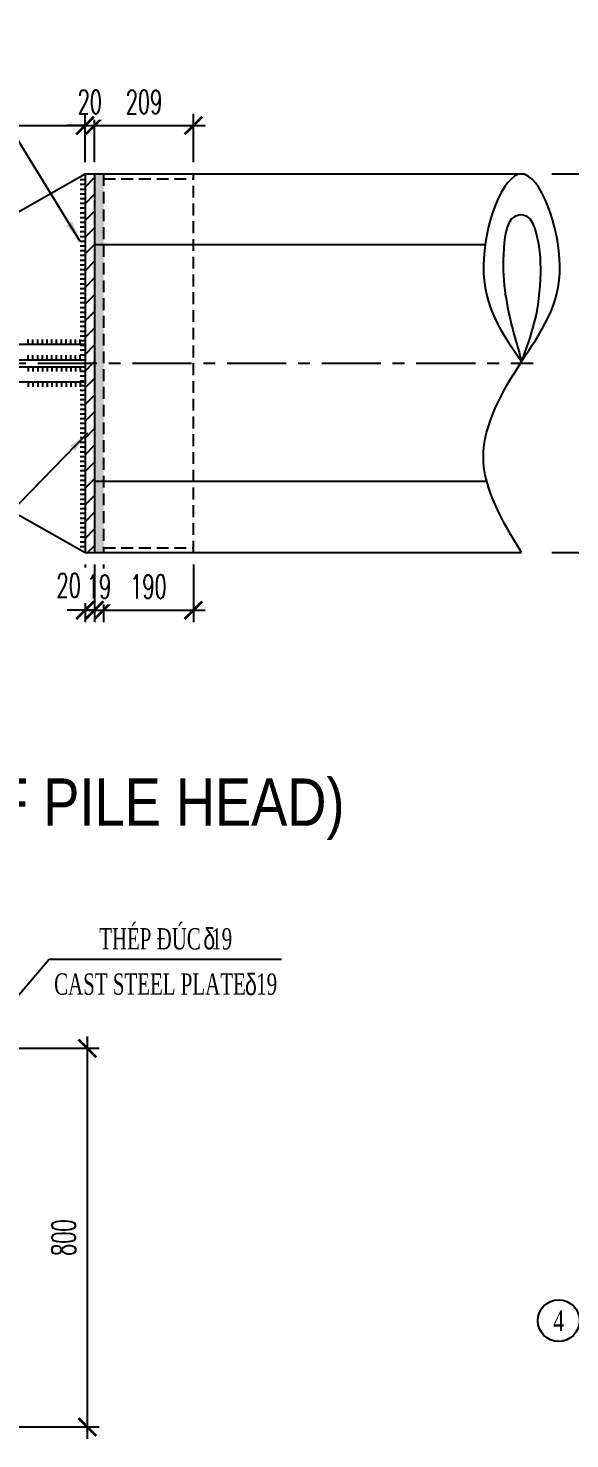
# Model space of a CAD drawing. Extents: x -687 to 808890, y -259 to 107959.
# Drawn here: x 770034 to 771179, y 73824 to 76804 of the extents above; entities that cross this region are included whole.
import ezdxf
from ezdxf.enums import TextEntityAlignment as Align

# ---------------------------------------------------------------- set-up
doc = ezdxf.new("R2010")
doc.units = 0
doc.header["$MEASUREMENT"] = 0
doc.header["$PDMODE"] = 3
doc.linetypes.add('CENTER', pattern=[2, 1.25, -0.25, 0.25, -0.25])
doc.linetypes.add('HIDDEN', pattern=[0.375, 0.25, -0.125])
doc.layers.get('0').update_dxf_attribs({"color": 3, "linetype": 'CONTINUOUS'})
doc.layers.get('DEFPOINTS').update_dxf_attribs({"linetype": 'CONTINUOUS'})
for name, color, linetype in [('Han', 7, 'CONTINUOUS'), ('Hatch', 5, 'CONTINUOUS'), ('Hidden', 4, 'HIDDEN'), ('Kich thuoc', 4, 'CONTINUOUS'), ('KTHUOC', 2, 'CONTINUOUS'), ('Net vang', 2, 'CONTINUOUS'), ('Text', 3, 'CONTINUOUS'), ('Thep dai', 6, 'CONTINUOUS'), ('Tim', 8, 'CENTER')]:
    doc.layers.add(name, color=color, linetype=linetype)
doc.styles.add('Kichthuoc', font='romans.shx', dxfattribs={"width": 0.6})
doc.styles.get("Standard").update_dxf_attribs({"font": 'vntimeh.shx', "width": 0.65})
doc.styles.add('SYMBOL', font='greeks.shx', dxfattribs={"width": 0.8})
doc.styles.add('Ten', font='VHARIALN.TTF')
doc.dimstyles.new('Dim 250', dxfattribs={"dimscale": 250, "dimtxt": 0.2, "dimasz": 0.15, "dimexe": 0.1, "dimexo": 0.1, "dimgap": 0.1, "dimtad": 1, "dimdec": 0, "dimlfac": -1, "dimzin": 0, "dimdsep": 46, "dimtxsty": 'Kichthuoc', "dimblk": 'ARCHTICK', "dimcen": 0.1, "dimdle": 0.1, "dimclrd": 4, "dimclre": 4, "dimclrt": 3, "dimadec": 0, "dimazin": 0, "dimtfac": 1, "dimtdec": 0, "dimtix": 1, "dimtmove": 2, "dimatfit": 3, "dimfxl": 1, "dimtfill": 1, "dimtolj": 1, "dimtzin": 0, "dimarcsym": 0})
doc.dimstyles.new('Le 250', dxfattribs={"dimscale": 250, "dimtxt": 0.22, "dimasz": 0.18, "dimexe": 0.1, "dimexo": 0.2, "dimgap": 0.1, "dimtad": 1, "dimdec": 0, "dimzin": 0, "dimdsep": 46, "dimtxsty": 'Kichthuoc', "dimblk": 'ARCHTICK', "dimcen": 0, "dimdle": 0.1, "dimclrd": 2, "dimclre": 2, "dimclrt": 256, "dimadec": 0, "dimazin": 0, "dimtfac": 1, "dimtdec": 0, "dimtix": 1, "dimtmove": 2, "dimatfit": 3, "dimfxl": 1, "dimtolj": 1, "dimtzin": 0, "dimarcsym": 0})
pattern_1 = [(45, (1262.832, -27990.126), (-17.6776695, 17.6776695), [])]

# ---------------------------------------------------------------- blocks, each defined once
blk = doc.blocks.new('_ArchTick')
at = {"color": 0, "linetype": 'ByBlock', "const_width": 0.15}
blk.add_lwpolyline([(-0.5, -0.5), (0.5, 0.5)], dxfattribs=at)
blk = doc.blocks.new('*D161')
at = {"layer": 'DEFPOINTS', "color": 0}
for p in [(769884.4, 74649.2), (769884.4, 73849.2), (770159.4, 73849.2)]:
    blk.add_point(p, dxfattribs=at)
at = {"layer": 'Kich thuoc', "color": 4, "lineweight": -2}
for p, q in [((770159.4, 74674.2), (770159.4, 73824.2)), ((769909.4, 74649.2), (770184.4, 74649.2)), ((769909.4, 73849.2), (770184.4, 73849.2))]:
    blk.add_line(p, q, dxfattribs=at)
at = {"layer": 'Kich thuoc', "color": 4, "lineweight": -2, "xscale": 37.5, "yscale": 37.5, "zscale": 37.5}
for p, rotation in [((770159.4, 74649.2), 90), ((770159.4, 73849.2), 270)]:
    blk.add_blockref('_ArchTick', p, dxfattribs=dict(at, rotation=rotation))
at = {"layer": 'Kich thuoc', "color": 3, "insert": (770109.4, 74249.2), "char_height": 50, "attachment_point": 5, "rotation": 90, "style": 'Kichthuoc', "bg_fill": 3, "box_fill_scale": 1.25, "bg_fill_color": 256, "bg_fill_true_color": 13158600, "bg_fill_transparency": 11732736}
blk.add_mtext('\\A1;800', dxfattribs=at)
blk = doc.blocks.new('*D184')
at = {"layer": 'DEFPOINTS', "color": 0}
for p in [(771116, 76496.3), (771116, 75696.3), (771328.2, 75696.3)]:
    blk.add_point(p, dxfattribs=at)
at = {"layer": 'Kich thuoc', "color": 4, "lineweight": -2}
for p, q in [((771328.2, 76521.3), (771328.2, 75671.3)), ((771141, 76496.3), (771353.2, 76496.3)), ((771141, 75696.3), (771353.2, 75696.3))]:
    blk.add_line(p, q, dxfattribs=at)
at = {"layer": 'Kich thuoc', "color": 4, "lineweight": -2, "xscale": 37.5, "yscale": 37.5, "zscale": 37.5}
for p, rotation in [((771328.2, 76496.3), 90), ((771328.2, 75696.3), 270)]:
    blk.add_blockref('_ArchTick', p, dxfattribs=dict(at, rotation=rotation))
at = {"layer": 'Kich thuoc', "color": 3, "insert": (771278.2, 76096.3), "char_height": 50, "attachment_point": 5, "rotation": 90, "style": 'Kichthuoc', "bg_fill": 3, "box_fill_scale": 1.25, "bg_fill_color": 256, "bg_fill_true_color": 13158600, "bg_fill_transparency": 11732736}
blk.add_mtext('\\A1;800', dxfattribs=at)
blk = doc.blocks.new('*D185')
at = {"layer": 'DEFPOINTS', "color": 0}
for p in [(770383.6, 76598.6), (770174.6, 76496.3), (770383.6, 76496.3)]:
    blk.add_point(p, dxfattribs=at)
at = {"layer": 'Kich thuoc', "color": 4, "lineweight": -2}
for p, q in [((770174.6, 76521.3), (770174.6, 76623.6)), ((770383.6, 76521.3), (770383.6, 76623.6)), ((770149.6, 76598.6), (770408.6, 76598.6))]:
    blk.add_line(p, q, dxfattribs=at)
at = {"layer": 'Kich thuoc', "color": 4, "lineweight": -2, "xscale": 37.5, "yscale": 37.5, "zscale": 37.5, "rotation": 180}
blk.add_blockref('_ArchTick', (770174.6, 76598.6), dxfattribs=at)
at = {"layer": 'Kich thuoc', "color": 4, "lineweight": -2, "xscale": 37.5, "yscale": 37.5, "zscale": 37.5}
blk.add_blockref('_ArchTick', (770383.6, 76598.6), dxfattribs=at)
at = {"layer": 'Kich thuoc', "color": 3, "insert": (770279.1, 76648.6), "char_height": 50, "attachment_point": 5, "style": 'Kichthuoc', "bg_fill": 3, "box_fill_scale": 1.25, "bg_fill_color": 256, "bg_fill_true_color": 13158600, "bg_fill_transparency": 8275228}
blk.add_mtext('\\A1;209', dxfattribs=at)
blk = doc.blocks.new('*D186')
at = {"layer": 'DEFPOINTS', "color": 0}
for p in [(770193.6, 75696.3), (770383.6, 75696.3), (770383.6, 75574.7)]:
    blk.add_point(p, dxfattribs=at)
at = {"layer": 'Kich thuoc', "color": 4, "lineweight": -2}
for p, q in [((770193.6, 75671.3), (770193.6, 75549.7)), ((770383.6, 75671.3), (770383.6, 75549.7)), ((770168.6, 75574.7), (770408.6, 75574.7))]:
    blk.add_line(p, q, dxfattribs=at)
at = {"layer": 'Kich thuoc', "color": 4, "lineweight": -2, "xscale": 37.5, "yscale": 37.5, "zscale": 37.5, "rotation": 180}
blk.add_blockref('_ArchTick', (770193.6, 75574.7), dxfattribs=at)
at = {"layer": 'Kich thuoc', "color": 4, "lineweight": -2, "xscale": 37.5, "yscale": 37.5, "zscale": 37.5}
blk.add_blockref('_ArchTick', (770383.6, 75574.7), dxfattribs=at)
at = {"layer": 'Kich thuoc', "color": 3, "insert": (770288.6, 75624.7), "char_height": 50, "attachment_point": 5, "style": 'Kichthuoc', "bg_fill": 3, "box_fill_scale": 1.25, "bg_fill_color": 256, "bg_fill_true_color": 13158600, "bg_fill_transparency": 10998824}
blk.add_mtext('\\A1;190', dxfattribs=at)
blk = doc.blocks.new('*D187')
at = {"layer": 'DEFPOINTS', "color": 0}
for p in [(770174.6, 75696.3), (770193.6, 75696.3)]:
    blk.add_point(p, dxfattribs=at)
at = {"layer": 'Kich thuoc', "color": 4, "lineweight": -2}
for p, q in [((770174.6, 75671.3), (770174.6, 75549.7)), ((770193.6, 75671.3), (770193.6, 75549.7)), ((770174.6, 75574.7), (770137.1, 75574.7)), ((770174.6, 75574.7), (770193.6, 75574.7)), ((770193.6, 75574.7), (770231.1, 75574.7))]:
    blk.add_line(p, q, dxfattribs=at)
at = {"layer": 'Kich thuoc', "color": 4, "lineweight": -2, "xscale": 37.5, "yscale": 37.5, "zscale": 37.5}
blk.add_blockref('_ArchTick', (770174.6, 75574.7), dxfattribs=at)
at = {"layer": 'Kich thuoc', "color": 4, "lineweight": -2, "xscale": 37.5, "yscale": 37.5, "zscale": 37.5, "rotation": 180}
blk.add_blockref('_ArchTick', (770193.6, 75574.7), dxfattribs=at)
at = {"layer": 'Kich thuoc', "color": 3, "insert": (770184.1, 75624.7), "char_height": 50, "attachment_point": 5, "style": 'Kichthuoc', "bg_fill": 3, "box_fill_scale": 1.25, "bg_fill_color": 256, "bg_fill_true_color": 13158600, "bg_fill_transparency": 8766380}
blk.add_mtext('\\A1;19', dxfattribs=at)
at = {"layer": 'DEFPOINTS', "color": 0}
blk.add_point((770193.6, 75574.7), dxfattribs=at)
blk = doc.blocks.new('*D188')
at = {"layer": 'DEFPOINTS', "color": 0}
for p in [(770154.6, 75696.3), (770174.6, 75696.3), (770174.6, 75574.7)]:
    blk.add_point(p, dxfattribs=at)
at = {"layer": 'Kich thuoc', "color": 4, "lineweight": -2}
for p, q in [((770154.6, 75671.3), (770154.6, 75549.7)), ((770174.6, 75671.3), (770174.6, 75549.7)), ((770154.6, 75574.7), (770117.1, 75574.7)), ((770154.6, 75574.7), (770174.6, 75574.7)), ((770174.6, 75574.7), (770212.1, 75574.7))]:
    blk.add_line(p, q, dxfattribs=at)
at = {"layer": 'Kich thuoc', "color": 3, "insert": (770120, 75627.2), "char_height": 50, "attachment_point": 5, "style": 'Kichthuoc', "bg_fill": 3, "box_fill_scale": 1.25, "bg_fill_color": 256, "bg_fill_true_color": 13158600, "bg_fill_transparency": 8766380}
blk.add_mtext('\\A1;20', dxfattribs=at)
at = {"layer": 'Kich thuoc', "color": 4, "lineweight": -2, "xscale": 37.5, "yscale": 37.5, "zscale": 37.5}
blk.add_blockref('_ArchTick', (770154.6, 75574.7), dxfattribs=at)
at = {"layer": 'Kich thuoc', "color": 4, "lineweight": -2, "xscale": 37.5, "yscale": 37.5, "zscale": 37.5, "rotation": 180}
blk.add_blockref('_ArchTick', (770174.6, 75574.7), dxfattribs=at)
blk = doc.blocks.new('*D189')
at = {"layer": 'DEFPOINTS', "color": 0}
for p in [(770154.6, 76496.3), (770174.6, 76496.3)]:
    blk.add_point(p, dxfattribs=at)
at = {"layer": 'Kich thuoc', "color": 4, "lineweight": -2}
for p, q in [((770154.6, 76521.3), (770154.6, 76623.6)), ((770174.6, 76521.3), (770174.6, 76623.6)), ((770154.6, 76598.6), (770117.1, 76598.6)), ((770154.6, 76598.6), (770174.6, 76598.6)), ((770174.6, 76598.6), (770212.1, 76598.6))]:
    blk.add_line(p, q, dxfattribs=at)
at = {"layer": 'Kich thuoc', "color": 4, "lineweight": -2, "xscale": 37.5, "yscale": 37.5, "zscale": 37.5}
blk.add_blockref('_ArchTick', (770154.6, 76598.6), dxfattribs=at)
at = {"layer": 'Kich thuoc', "color": 4, "lineweight": -2, "xscale": 37.5, "yscale": 37.5, "zscale": 37.5, "rotation": 180}
blk.add_blockref('_ArchTick', (770174.6, 76598.6), dxfattribs=at)
at = {"layer": 'Kich thuoc', "color": 3, "insert": (770164.6, 76648.6), "char_height": 50, "attachment_point": 5, "style": 'Kichthuoc', "bg_fill": 3, "box_fill_scale": 1.25, "bg_fill_color": 256, "bg_fill_true_color": 13158600, "bg_fill_transparency": 2978032}
blk.add_mtext('\\A1;20', dxfattribs=at)
at = {"layer": 'DEFPOINTS', "color": 0}
blk.add_point((770174.6, 76598.6), dxfattribs=at)
blk = doc.blocks.new('*D176')
at = {"layer": 'DEFPOINTS', "color": 0}
for p in [(770154.6, 76598.6), (769554.6, 76496.3), (770154.6, 76496.3)]:
    blk.add_point(p, dxfattribs=at)
at = {"layer": 'Kich thuoc', "color": 4, "lineweight": -2}
for p, q in [((769554.6, 76521.3), (769554.6, 76623.6)), ((770154.6, 76521.3), (770154.6, 76623.6)), ((769529.6, 76598.6), (770179.6, 76598.6))]:
    blk.add_line(p, q, dxfattribs=at)
at = {"layer": 'Kich thuoc', "color": 4, "lineweight": -2, "xscale": 37.5, "yscale": 37.5, "zscale": 37.5, "rotation": 180}
blk.add_blockref('_ArchTick', (769554.6, 76598.6), dxfattribs=at)
at = {"layer": 'Kich thuoc', "color": 4, "lineweight": -2, "xscale": 37.5, "yscale": 37.5, "zscale": 37.5}
blk.add_blockref('_ArchTick', (770154.6, 76598.6), dxfattribs=at)
at = {"layer": 'Kich thuoc', "color": 3, "insert": (769854.6, 76648.6), "char_height": 50, "attachment_point": 5, "style": 'Kichthuoc', "bg_fill": 3, "box_fill_scale": 1.25, "bg_fill_color": 256, "bg_fill_true_color": 13158600, "bg_fill_transparency": 2852412}
blk.add_mtext('\\A1;600', dxfattribs=at)

msp = doc.modelspace()

# ---------------------------------------------------------------- linework, layer by layer
at = {"layer": 'Han'}
for p, q in [((770154.6, 76473.8), (770144.6, 76473.8)), ((770154.6, 76463.8), (770144.6, 76463.8)), ((770154.6, 76453.8), (770144.6, 76453.8)), ((770154.6, 76443.8), (770144.6, 76443.8)), ((770154.6, 76433.8), (770144.6, 76433.8)), ((770154.6, 76423.8), (770144.6, 76423.8)), ((770154.6, 76413.8), (770144.6, 76413.8)), ((770154.6, 76403.8), (770144.6, 76403.8)), ((770154.6, 76393.8), (770144.6, 76393.8)), ((770154.6, 76383.8), (770144.6, 76383.8)), ((770154.6, 76373.8), (770144.6, 76373.8)), ((770154.6, 76363.8), (770144.6, 76363.8)), ((770154.6, 76353.8), (770144.6, 76353.8)), ((770154.6, 76343.8), (770144.6, 76343.8)), ((770154.6, 76333.8), (770144.6, 76333.8)), ((770154.6, 76323.8), (770144.6, 76323.8)), ((770154.6, 76313.8), (770144.6, 76313.8)), ((770154.6, 76303.8), (770144.6, 76303.8)), ((770154.6, 76293.8), (770144.6, 76293.8)), ((770154.6, 76283.8), (770144.6, 76283.8)), ((770154.6, 76273.8), (770144.6, 76273.8)), ((770154.6, 76263.8), (770144.6, 76263.8)), ((770154.6, 76253.8), (770144.6, 76253.8)), ((770154.6, 76243.8), (770144.6, 76243.8)), ((770154.6, 76233.8), (770144.6, 76233.8)), ((770154.6, 76223.8), (770144.6, 76223.8)), ((770154.6, 76213.8), (770144.6, 76213.8)), ((770154.6, 76203.8), (770144.6, 76203.8)), ((770154.6, 76193.8), (770144.6, 76193.8)), ((770154.6, 76183.8), (770144.6, 76183.8)), ((770154.6, 76173.8), (770144.6, 76173.8)), ((770034.6, 76136.3), (770034.6, 76146.3)), ((770044.6, 76136.3), (770044.6, 76146.3)), ((770054.6, 76136.3), (770054.6, 76146.3)), ((770064.6, 76136.3), (770064.6, 76146.3)), ((770074.6, 76136.3), (770074.6, 76146.3)), ((770084.6, 76136.3), (770084.6, 76146.3)), ((770094.6, 76136.3), (770094.6, 76146.3)), ((770104.6, 76136.3), (770104.6, 76146.3)), ((770114.6, 76136.3), (770114.6, 76146.3)), ((770124.6, 76136.3), (770124.6, 76146.3)), ((770134.6, 76136.3), (770134.6, 76146.3)), ((770154.6, 76163.8), (770144.6, 76163.8)), ((770154.6, 76153.8), (770144.6, 76153.8)), ((770144.6, 76136.3), (770144.6, 76146.3)), ((770154.6, 76143.8), (770144.6, 76143.8)), ((770034.6, 76103.8), (770034.6, 76113.8)), ((770044.6, 76103.8), (770044.6, 76113.8)), ((770054.6, 76103.8), (770054.6, 76113.8)), ((770064.6, 76103.8), (770064.6, 76113.8)), ((770074.6, 76103.8), (770074.6, 76113.8)), ((770084.6, 76103.8), (770084.6, 76113.8)), ((770094.6, 76103.8), (770094.6, 76113.8)), ((770104.6, 76103.8), (770104.6, 76113.8)), ((770114.6, 76103.8), (770114.6, 76113.8)), ((770124.6, 76103.8), (770124.6, 76113.8)), ((770134.6, 76103.8), (770134.6, 76113.8)), ((770154.6, 76133.8), (770144.6, 76133.8)), ((770154.6, 76123.8), (770144.6, 76123.8)), ((770154.6, 76113.8), (770144.6, 76113.8)), ((770144.6, 76103.8), (770144.6, 76113.8)), ((770034.6, 76088.8), (770034.6, 76078.8)), ((770044.6, 76088.8), (770044.6, 76078.8)), ((770054.6, 76088.8), (770054.6, 76078.8)), ((770064.6, 76088.8), (770064.6, 76078.8)), ((770074.6, 76088.8), (770074.6, 76078.8)), ((770084.6, 76088.8), (770084.6, 76078.8)), ((770094.6, 76088.8), (770094.6, 76078.8)), ((770104.6, 76088.8), (770104.6, 76078.8)), ((770114.6, 76088.8), (770114.6, 76078.8)), ((770124.6, 76088.8), (770124.6, 76078.8)), ((770134.6, 76088.8), (770134.6, 76078.8)), ((770144.6, 76088.8), (770144.6, 76078.8)), ((770034.6, 76056.3), (770034.6, 76046.3)), ((770044.6, 76056.3), (770044.6, 76046.3)), ((770054.6, 76056.3), (770054.6, 76046.3)), ((770064.6, 76056.3), (770064.6, 76046.3)), ((770074.6, 76056.3), (770074.6, 76046.3)), ((770084.6, 76056.3), (770084.6, 76046.3)), ((770094.6, 76056.3), (770094.6, 76046.3)), ((770104.6, 76056.3), (770104.6, 76046.3)), ((770114.6, 76056.3), (770114.6, 76046.3)), ((770124.6, 76056.3), (770124.6, 76046.3)), ((770134.6, 76056.3), (770134.6, 76046.3)), ((770154.6, 76078.8), (770144.6, 76078.8)), ((770154.6, 76068.8), (770144.6, 76068.8)), ((770154.6, 76058.8), (770144.6, 76058.8)), ((770144.6, 76056.3), (770144.6, 76046.3)), ((770154.6, 76048.8), (770144.6, 76048.8)), ((770154.6, 76038.8), (770144.6, 76038.8)), ((770154.6, 76028.8), (770144.6, 76028.8)), ((770154.6, 76018.8), (770144.6, 76018.8)), ((770154.6, 76008.8), (770144.6, 76008.8)), ((770154.6, 75998.8), (770144.6, 75998.8)), ((770154.6, 75988.8), (770144.6, 75988.8)), ((770154.6, 75978.8), (770144.6, 75978.8)), ((770154.6, 75968.8), (770144.6, 75968.8)), ((770154.6, 75958.8), (770144.6, 75958.8)), ((770154.6, 75948.8), (770144.6, 75948.8)), ((770154.6, 75938.8), (770144.6, 75938.8)), ((770154.6, 75928.8), (770144.6, 75928.8)), ((770154.6, 75918.8), (770144.6, 75918.8)), ((770154.6, 75908.8), (770144.6, 75908.8)), ((770154.6, 75898.8), (770144.6, 75898.8)), ((770154.6, 75888.8), (770144.6, 75888.8)), ((770154.6, 75878.8), (770144.6, 75878.8)), ((770154.6, 75868.8), (770144.6, 75868.8)), ((770154.6, 75858.8), (770144.6, 75858.8)), ((770154.6, 75848.8), (770144.6, 75848.8)), ((770154.6, 75838.8), (770144.6, 75838.8)), ((770154.6, 75828.8), (770144.6, 75828.8)), ((770154.6, 75818.8), (770144.6, 75818.8)), ((770154.6, 75808.8), (770144.6, 75808.8)), ((770154.6, 75798.8), (770144.6, 75798.8)), ((770154.6, 75788.8), (770144.6, 75788.8)), ((770154.6, 75778.8), (770144.6, 75778.8)), ((770154.6, 75768.8), (770144.6, 75768.8)), ((770154.6, 75758.8), (770144.6, 75758.8)), ((770154.6, 75748.8), (770144.6, 75748.8)), ((770154.6, 75738.8), (770144.6, 75738.8)), ((770154.6, 75728.8), (770144.6, 75728.8)), ((770154.6, 75718.8), (770144.6, 75718.8))]:
    msp.add_line(p, q, dxfattribs=at)
at = {"layer": 'Hatch', "color": 9}
for p, q in [((770999.9, 76346.3), (770174.6, 76346.3)), ((771003.5, 75846.3), (770174.6, 75846.3))]:
    msp.add_line(p, q, dxfattribs=at)
at = {"layer": 'Kich thuoc'}
for p, q in [((769554.6, 76103.8), (770154.6, 76103.8)), ((769554.6, 76088.8), (770154.6, 76088.8))]:
    msp.add_line(p, q, dxfattribs=at)
at = {"layer": 'KTHUOC'}
msp.add_circle((771155.4, 74073.8), 44, dxfattribs=at)
at = {"layer": 'Thep dai'}
for p, q in [((770154.6, 76136.3), (769454.6, 76136.3)), ((770154.6, 76056.3), (769454.6, 76056.3))]:
    msp.add_line(p, q, dxfattribs=at)

# ---------------------------------------------------------------- texts
at = {"layer": 'Text', "color": 3, "style": 'Ten'}
msp.add_text('Chi tiÕt ®Çu cäc (details of pile head)', height=100, dxfattribs=at).set_placement((769482.2, 75119.2), align=Align.CENTER)
at = {"layer": 'Text', "width": 0.65}
for s, p in [('thÐp ®óc  19', (770324.9, 74858)), ('cast steel plate  19', (770324.9, 74762.4))]:
    msp.add_text(s, height=45, dxfattribs=at).set_placement(p, align=Align.CENTER)
at = {"layer": 'Text', "style": 'SYMBOL', "width": 0.75}
for p in [(770404.5, 74858), (770492.5, 74761.3)]:
    msp.add_text('d', height=45, dxfattribs=at).set_placement(p)
at = {"layer": 'Text', "width": 0.7}
msp.add_text('4', height=44, dxfattribs=at).set_placement((771155.4, 74073.8), align=Align.MIDDLE)

# ---------------------------------------------------------------- dimensions: what is measured, and where the dimension line sits
at = {"layer": 'Kich thuoc'}
dim = msp.add_linear_dim(base=(771328.2, 75696.3), p1=(771116, 76496.3), p2=(771116, 75696.3), angle=90, dimstyle='Dim 250', dxfattribs=at)
dim.commit()
dim.dimension.update_dxf_attribs({"geometry": '*D184', "text_midpoint": (771278.2, 76096.3)})

# ---------------------------------------------------------------- leaders
for points, override in [([(770144.6, 76353.8), (769866.9, 76804.3)], {"dimtad": 0}), ([(770159.6, 75948.7), (769876.6, 75657.8), (769796.8, 75657.8)], {"dimgap": 0.1, "dimtad": 0}), ([(769884.4, 74609), (770078.5, 74837.7), (770569.4, 74837.7)], {"dimtad": 0})]:
    msp.add_leader(points, dimstyle='Le 250', override=override, dxfattribs=at)

# ---------------------------------------------------------------- next in the draw order: linework, layer by layer
at = {"layer": 'Net vang'}
for points in [[(771077.1, 75696.3), (770996.3, 75898.3), (771077.1, 76100.3), (771157.9, 76302.3), (771076.9, 76496.3), (770996.3, 76302.3), (771077.1, 76100.3)], [(771077.1, 76100.3), (771041.4, 76251.4), (771039.6, 76339.1), (771070.9, 76409.4), (771088.5, 76406.4), (771106.1, 76378.4), (771117.5, 76286.5), (771103.9, 76181), (771077.1, 76100.3)]]:
    msp.add_spline(points, degree=3, dxfattribs=at)
at = {"layer": 'Tim', "ltscale": 100}
msp.add_line((769454.6, 76096.3), (771101.4, 76096.3), dxfattribs=at)

# ---------------------------------------------------------------- next in the draw order: dimensions: what is measured, and where the dimension line sits
at = {"layer": 'Kich thuoc'}
for base, p1, p2, picture, middle in [((770383.6, 76598.6), (770174.6, 76496.3), (770383.6, 76496.3), '*D185', (770279.1, 76648.6)), ((770383.6, 75574.7), (770193.6, 75696.3), (770383.6, 75696.3), '*D186', (770288.6, 75624.7))]:
    dim = msp.add_linear_dim(base=base, p1=p1, p2=p2, dimstyle='Dim 250', dxfattribs=at)
    dim.commit()
    dim.dimension.update_dxf_attribs({"geometry": picture, "text_midpoint": middle})
dim = msp.add_linear_dim(base=(770159.4, 73849.2), p1=(769884.4, 74649.2), p2=(769884.4, 73849.2), angle=90, dimstyle='Dim 250', dxfattribs=at)
dim.commit()
dim.dimension.update_dxf_attribs({"geometry": '*D161', "text_midpoint": (770109.4, 74249.2)})

# ---------------------------------------------------------------- next in the draw order: linework, layer by layer
msp.add_line((770154.6, 76496.3), (771083.4, 76496.3))
at = {"layer": 'Hidden', "ltscale": 100}
for p, q in [((770193.6, 76486.3), (770383.6, 76486.3)), ((770383.6, 75696.3), (770383.6, 76496.3))]:
    msp.add_line(p, q, dxfattribs=at)

# ---------------------------------------------------------------- next in the draw order: dimensions: what is measured, and where the dimension line sits
at = {"layer": 'Kich thuoc'}
dim = msp.add_linear_dim(base=(770193.6, 75574.7), p1=(770174.6, 75696.3), p2=(770193.6, 75696.3), dimstyle='Dim 250', dxfattribs=at)
dim.commit()
dim.dimension.update_dxf_attribs({"geometry": '*D187', "text_midpoint": (770184.1, 75624.7)})

# ---------------------------------------------------------------- next in the draw order: dimensions: what is measured, and where the dimension line sits
dim = msp.add_linear_dim(base=(770174.6, 75574.7), p1=(770154.6, 75696.3), p2=(770174.6, 75696.3), dimstyle='Dim 250', dxfattribs=at)
dim.commit()
dim.dimension.update_dxf_attribs({"geometry": '*D188', "text_midpoint": (770120, 75627.2), "dimtype": 160})

# ---------------------------------------------------------------- next in the draw order: hatches: boundary and pattern name
at = {"layer": 'Hatch'}
h = msp.add_hatch(dxfattribs=at)
h.set_pattern_fill('ANSI31', color=256, scale=200, style=0)
h.set_pattern_definition(pattern_1)
h.paths.add_polyline_path([(770174.6, 76096.3), (770154.6, 76096.3), (770154.6, 75696.3), (770174.6, 75696.3)])
h = msp.add_hatch(color=7, dxfattribs=at)
h.paths.add_polyline_path([(770193.6, 76096.3), (770174.6, 76096.3), (770174.6, 75846.3), (770193.6, 75846.3)])
h.paths.add_polyline_path([(770193.6, 75846.3), (770174.6, 75846.3), (770174.6, 75696.3), (770193.6, 75696.3)])

# ---------------------------------------------------------------- next in the draw order: linework, layer by layer
for p, q in [((769554.6, 76036.3), (770154.6, 75696.3)), ((770154.6, 75696.3), (771077.1, 75696.3))]:
    msp.add_line(p, q)
at = {"layer": 'Han'}
msp.add_line((770154.6, 75708.8), (770144.6, 75708.8), dxfattribs=at)
at = {"layer": 'Hidden', "ltscale": 100}
for p, q in [((770193.6, 76496.3), (770193.6, 75696.3)), ((770193.6, 75706.3), (770383.6, 75706.3))]:
    msp.add_line(p, q, dxfattribs=at)

# ---------------------------------------------------------------- next in the draw order: dimensions: what is measured, and where the dimension line sits
at = {"layer": 'Kich thuoc'}
dim = msp.add_linear_dim(base=(770174.6, 76598.6), p1=(770154.6, 76496.3), p2=(770174.6, 76496.3), dimstyle='Dim 250', dxfattribs=at)
dim.commit()
dim.dimension.update_dxf_attribs({"geometry": '*D189', "text_midpoint": (770164.6, 76648.6)})

# ---------------------------------------------------------------- next in the draw order: linework, layer by layer
for p, q in [((769554.6, 76156.3), (770154.6, 76496.3)), ((770154.6, 76496.3), (770154.6, 75696.3)), ((770174.6, 76496.3), (770174.6, 75696.3))]:
    msp.add_line(p, q)
at = {"layer": 'Han'}
msp.add_line((770154.6, 76483.8), (770144.6, 76483.8), dxfattribs=at)

# ---------------------------------------------------------------- next in the draw order: dimensions: what is measured, and where the dimension line sits
at = {"layer": 'Kich thuoc'}
dim = msp.add_linear_dim(base=(770154.6, 76598.6), p1=(769554.6, 76496.3), p2=(770154.6, 76496.3), dimstyle='Dim 250', dxfattribs=at)
dim.commit()
dim.dimension.update_dxf_attribs({"geometry": '*D176', "text_midpoint": (769854.6, 76648.6)})

# ---------------------------------------------------------------- next in the draw order: hatches: boundary and pattern name
at = {"layer": 'Hatch'}
h = msp.add_hatch(dxfattribs=at)
h.set_pattern_fill('ANSI31', color=256, scale=200, style=0)
h.set_pattern_definition(pattern_1)
h.paths.add_polyline_path([(770174.6, 76496.3), (770154.6, 76496.3), (770154.6, 76096.3), (770174.6, 76096.3)])
h = msp.add_hatch(color=7, dxfattribs=at)
h.paths.add_polyline_path([(770193.6, 76496.3), (770174.6, 76496.3), (770174.6, 76346.3), (770193.6, 76346.3)])
h.paths.add_polyline_path([(770193.6, 76346.3), (770174.6, 76346.3), (770174.6, 76096.3), (770193.6, 76096.3)])

doc.saveas('drawing.dxf')
